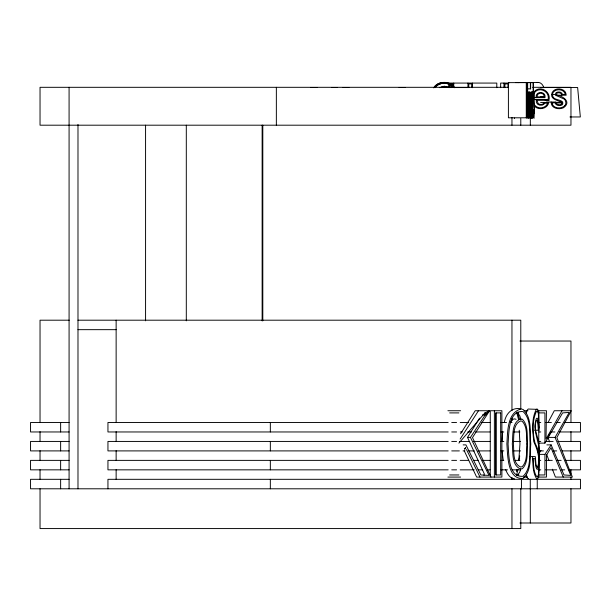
<?xml version="1.0" encoding="UTF-8"?>
<svg xmlns="http://www.w3.org/2000/svg" width="611" height="611" viewBox="0 0 611 611"><rect width="100%" height="100%" fill="white"/><g stroke="black" fill="none" stroke-linecap="round" stroke-linejoin="round"><path stroke-width="0.92" d="M527.224 82.63L526.965 106.612L526.705 82.63M527.102 117.793L527.385 90.107L527.385 117.793M502.021 441.371L502.624 431.862M544.027 102.434C543.378 104.962 539.742 104.962 538.1 103.45L537.061 100.334L548.907 100.311C551.351 91.841 540.376 84.853 534.297 91.566M532.593 101.166L531.998 106.986L532.296 118.366A10.608 0.428 90 0 0 532.548 116.48L532.616 115.005L532.922 117.793L532.433 91.742L531.982 98.99L532.234 100.089L532.41 96.897L532.593 101.166L530.715 101.166M484.386 474.037L467.514 437.4L470.455 437.4L485.21 414.922L485.562 412.807L484.928 412.899L458.907 443.12M518.823 460.266L519.953 443.976L519.235 430.22M517.975 469.271L516.516 475.411L518.899 474.961M564.847 105.634A4.155 2.803 90 0 0 565.862 102.365L564.877 99.356L555.651 95.301L555.598 93.414L556.254 92.62C558.278 91.421 561.815 91.795 562.456 94.422L565.29 94.422C564.495 89.206 556.56 88.305 553.49 91.978A4.078 2.91 -90 0 0 552.535 95.049C552.802 100.502 559.913 98.89 562.708 102.052L562.746 104.076L562.074 104.909C559.775 106.23 555.842 105.726 555.078 102.824L551.611 102.824M516.516 471.57L516.891 469.729M518.777 460.541L519.717 455.951M556.14 95.217L566.16 95.217A5.446 3.674 -90 0 0 564.915 91.513C561.792 87.778 554.429 87.969 552.161 92.544C549.289 99.356 557.896 100.273 561.998 102.365L561.509 104.328L559.577 104.802L556.758 104.122L555.796 102.022L546.44 102.022M526.224 413.448L527.117 410.317L528.156 409.026L537.749 409.37L538.696 414.541L538.91 430.236L534.526 430.19M520.725 468.897L519.839 471.929L517.28 475.725M504.319 422.453C505.87 412.921 513.209 405.673 523.291 409.599C532.288 418.138 529.722 432.71 530.783 443.976C529.722 455.241 532.288 469.813 523.291 478.352C507.138 480.07 507.756 454.607 506.878 443.976C507.741 432.283 506.901 413.158 520.725 409.026M544.516 103.228L544.149 104.03L542.217 105.13L539.788 105.184L538.016 104.473A4.399 3.338 89.8 0 1 536.427 102.083L536.13 99.517M548.373 436.567L550.068 433.237M460.159 439.065L478.489 410.737M548.204 422.239L554.276 410.737L571.224 410.737L556.842 437.583L572.37 477.076L555.437 477.076L552.382 469.217M546.86 444.877L551.122 444.877L563.991 474.961L570.766 475.411L555.078 437.4L569.223 412.402L562.624 412.899L544.928 443.12L539.46 443.12M561.99 410.737L546.035 439.065L546.455 410.737L537.863 410.737M464.795 449.268L465.765 447.664L464.391 448.917M540.949 450.422L538.551 454.378L544.928 454.378L551.122 444.877M482.507 414.922L485.21 414.922L489.556 410.737L475.205 410.737L460.587 433.764M467.514 437.4L479.589 418.138M484.928 412.899L489.556 410.737L472.494 437.583L490.977 477.076M510.628 421.857L512.965 419.291L514.561 418.886L516.066 419.299M534.075 93.437C538.215 85.769 550.228 91.222 548.082 99.517L533.411 99.517M433.749 87.778C437.064 81.973 445.648 80.851 450.918 84.524M435.131 87.648C439.156 81.775 449.429 81.645 453.53 87.533M433.894 87.778C438.194 80.675 450.422 80.515 454.699 87.724M528.614 478.573L527.767 478.558L526.629 475.633M564.854 105.642C561.425 109.316 552.581 108.682 552.046 102.824M485.21 414.922L489.556 410.737M435.796 86.464L437.4 85.044L441.493 83.424M439.63 87.656L444.06 86.273L448.107 87.373M439.981 87.656L444.579 86.273L448.787 87.373M537.107 409.026L536.359 409.347C531.211 419.039 532.716 431.068 533.77 441.654C537.413 449.528 540.147 457.937 537.901 466.758L537.321 467.308L536.618 466.621L536 464.559L535.289 456.585L529.691 456.585M441.593 87.61L444.281 87.037L446.58 87.304M536.947 82.584C540.345 81.653 543.118 84.7 543.805 87.778M515.401 82.584L538.184 82.432M442.326 83.363C446.175 82.783 450.521 84.119 452.667 87.533M544.126 96.874L537.1 96.889C536.588 92.009 544.645 91.933 544.126 96.874L540.666 96.874M508.948 83.073L500.653 83.073L500.653 87.694M453.339 83.89L449.581 83.89L449.581 86.8L452.4 86.8M508.367 87.312L40.036 87.312L40.036 125.194L570.964 125.194L570.964 87.312L532.716 87.312M310.487 87.533L316.926 87.533M331.666 87.533L337.463 87.533M343.084 87.533L348.881 87.533M399.128 87.533L405.429 87.533M452.064 87.564L448.688 87.564L448.688 83.073L496.796 83.073L496.796 87.694M468.668 87.564L453.752 87.564L453.752 83.073M540.804 87.533L577.639 87.533L580.335 116.961L569.933 116.961M527.545 88.862L530.638 88.862L530.638 82.63M551.901 94.491L555.376 94.491M534.381 97.653L544.989 97.653C546.333 90.833 534.992 90.795 536.198 97.653M545.233 100.311L548.907 100.311M555.399 102.365L561.998 102.365M540.575 102.434L548.709 102.434C547.731 108.888 538.306 110.736 534.312 105.97M555.559 102.954L562.173 102.954M544.042 103.228L547.662 103.228C545.936 108.277 538.322 109.506 534.984 105.413M532.303 109.468L534.182 109.468L534.006 113.501L533.785 109.491L533.51 110.522L534.006 118.366L534.472 109.827L533.983 91.742L533.556 101.296L534.182 109.468M527.82 117.793L530.638 117.793L530.638 92.314L530.371 117.793M69.211 320.195L40.036 320.195L40.036 422.117M77.987 320.195L520.786 320.195L520.786 408.782M77.987 329.665L116.136 329.665M519.915 341.037L570.964 341.037L570.964 422.064M447.901 410.737L460.625 410.737M524.101 410.737L527.98 410.737M449.65 412.899L458.907 412.899M538.551 412.899L544.928 412.899L544.928 443.12M69.081 422.491L30.55 422.491L30.55 431.962L69.081 431.962M448.176 422.491L107.948 422.491L107.948 431.962L448.176 431.962M451.728 422.491L456.577 422.491M460.198 422.491L468.729 422.491M481.697 422.491L490.03 422.491M501.02 422.491L506.55 422.491M510.208 422.491L512.033 422.491M539.009 422.491L540.773 422.491M545.592 422.491L551.374 422.491M556.682 422.491L560.249 422.491M564.579 422.491L580.45 422.491L580.45 431.962L559.348 431.962M451.728 431.962L456.577 431.962M460.312 431.962L462.183 431.962M467.766 431.962L471.478 431.962M475.358 431.962L490.03 431.962M501.02 431.962L503.815 431.962M513.859 431.962L519.846 431.962M539.009 431.962L540.773 431.962M550.488 431.962L554.918 431.962M555.078 437.4L547.952 437.4L549.602 441.852M69.081 441.432L30.55 441.432L30.55 450.903L69.081 450.903M448.176 441.432L107.948 441.432L107.948 450.903L448.176 450.903M451.728 441.432L456.577 441.432M459.38 441.432L469.676 441.432M473.464 441.432L490.03 441.432M501.02 441.432L503.815 441.432M512.942 441.432L520.618 441.432M539.009 441.432L540.773 441.432M545.188 441.432L553.146 441.432M557.797 441.432L580.45 441.432L580.45 450.903L562.036 450.903M463.161 444.877L465.926 444.877L480.842 474.961L488.983 475.411L470.455 437.4M451.728 450.903L459.38 450.903M463.046 450.903L464.94 450.903M468.69 450.903L474.411 450.903M477.985 450.903L490.03 450.903M501.02 450.903L503.815 450.903M513.263 450.903L520.618 450.903M538.329 450.903L543.423 450.903M553.146 450.903L556.682 450.903M69.081 460.373L30.55 460.373L30.55 469.844L69.081 469.844M448.176 460.373L107.948 460.373L107.948 469.844L448.176 469.844M451.728 460.373L456.577 460.373M460.198 460.373L468.729 460.373M473.342 460.373L478.199 460.373M482.629 460.373L490.03 460.373M501.02 460.373L503.815 460.373M515.149 460.373L519.801 460.373M539.009 460.373L540.773 460.373M545.592 460.373L552.26 460.373M556.682 460.373L561.142 460.373M565.419 460.373L580.45 460.373L580.45 469.844L568.749 469.844M451.728 469.844L456.577 469.844M460.198 469.844L474.266 469.844M477.985 469.844L482.774 469.844M487.265 469.844L490.03 469.844M501.02 469.844L507.466 469.844M512.033 469.844L520.618 469.844M539.009 469.844L540.773 469.844M545.592 469.844L556.682 469.844M561.142 469.844L564.724 469.844M449.65 474.961L458.907 474.961M538.551 474.961L544.928 474.961L544.928 454.378M447.901 477.076L460.625 477.076M523.528 477.076L527.278 477.076M537.863 477.076L546.455 477.076L546.455 455.233L550.977 447.664L563.273 477.076M69.081 479.314L30.55 479.314L30.55 488.792L580.45 488.792L580.45 479.314L107.948 479.314L107.948 488.792M519.915 523.001L570.964 523.001L570.964 488.792M538.91 430.236L538.337 430.19L537.68 420.811L537.077 420.147L536.42 420.658C532.731 429.037 538.681 436.796 538.864 445.014C538.512 456.157 540.025 467.621 537.901 478.573L536.511 478.558C532.525 472.097 533.067 463.902 532.586 456.585M443.777 87.037L445.251 87.213M516.761 82.432L518.433 82.645M483.645 474.961L484.279 475.075M514.561 478.925C509.757 478.512 507.329 473.64 505.648 469.714M518.594 412.899L517.517 412.402L519.587 419.421M517.28 412.127L519.839 415.9L520.954 419.673M514.355 118.236L514.431 118.366A10.608 0.428 90 0 0 514.515 118.16M479.994 477.076L466.491 449.536M464.284 450.865L476.641 477.076L501.891 477.076L501.891 410.737L490.259 410.737L490.259 476.129M546.608 454.363L548.984 460.48M516.685 412.524L518.624 419.681M561.784 95.217C561.73 92.788 558.637 92.261 556.85 93.178L556.461 95.011C562.846 96.064 571.843 101.724 563.571 107.719C558.943 110.011 550.824 108.376 551.16 102.022M503.22 460.381L502.181 451.781M526.827 117.793L526.545 90.107L526.545 117.793M570.964 431.595L570.964 441.127M570.964 450.658L570.964 460.19M570.964 469.722L570.964 473.54M570.964 477.351L570.964 479.253M538.772 410.737L538.772 477.076M537.245 479.314L537.245 488.792M533.082 82.63L533.334 95.125L533.38 82.63L508.405 82.63L508.405 117.793L527.652 117.793L527.652 82.63M530.371 82.63L530.371 88.862M530.325 118.565L530.325 125.194M530.272 479.314L530.325 523.001M530.088 117.793L529.745 91.742L529.401 96.057L529.149 92.314L529.149 117.793M529.821 117.793L529.645 96.897L529.424 117.793M526.445 410.737L526.445 413.517M526.445 474.228L526.445 477.076M526.277 82.63L526.277 117.793M521.443 479.314L521.443 488.792M520.786 118.565L520.786 125.194M520.786 488.792L520.786 528.568L40.036 528.568L40.036 488.792M511.957 117.618L511.957 125.194M511.957 320.195L511.957 410.684M511.957 418.306L511.957 420.208M511.957 477.359L511.957 479.261M511.957 488.792L511.957 528.568M508.054 87.518L508.054 83.89L504.495 83.89L504.495 87.518M504.869 83.89L504.869 87.617M503.968 83.073L503.968 87.694M496.163 412.899L496.163 474.961M494.375 410.737L494.375 477.076M472.479 83.073L472.479 87.694M471.677 87.617L471.677 83.89L468.774 83.89L468.774 87.518M467.957 83.073L467.957 87.533M452.873 83.89L452.873 86.075M276.355 87.312L276.355 125.194M270.337 422.491L270.337 431.962M270.337 441.432L270.337 450.903M270.337 460.373L270.337 469.844M270.337 479.314L270.337 488.792M262.806 125.194L262.806 320.828M262.134 125.194L262.134 320.828M186.302 125.194L186.302 320.828M145.571 125.194L145.571 320.828M116.136 320.195L116.136 422.117M116.136 431.641L116.136 441.165M116.136 450.689L116.136 460.213M116.136 469.737L116.136 479.261M77.987 124.499L77.987 488.792M69.081 87.312L69.081 488.792M60.634 422.491L60.634 431.962M60.634 441.432L60.634 450.903M60.634 460.373L60.634 469.844M60.634 479.314L60.634 488.792M40.036 431.641L40.036 441.165M40.036 450.689L40.036 460.213M40.036 469.737L40.036 479.261M530.867 102.098L531.356 118.366L531.837 109.155L531.562 108.032L531.371 112.875L531.364 97.042L531.555 101.052L531.822 99.853L531.364 91.742L530.867 102.098M538.91 457.624L538.543 473.968L537.863 476.496L536.634 476.519C533.258 471.302 533.693 464.574 533.136 458.609L534.915 458.609L535.847 466.651L536.557 468.729L537.306 469.424L537.97 468.713C538.879 460.335 539.773 450.987 535.121 443.494C532.532 433.268 531.891 421.101 536.427 411.424L537.657 411.417L538.367 413.624L538.856 428.212L537.711 418.772L537.054 418.123L536.275 418.779C531.631 431.992 541.636 444.151 538.91 457.624M528.935 104.985L528.408 118.366L527.873 104.695L528.408 91.742L528.935 104.985M532.593 106.902L532.38 113.615L532.593 105.558L532.593 106.902M528.171 101.709L528.408 112.875L528.408 97.233L528.171 101.709M526.842 443.976C526.155 451.407 527.805 460.809 522.222 466.667L520.725 467.033C512.408 463.566 514.202 451.376 513.362 443.976C514.21 436.582 512.369 424.347 520.725 420.918L522.206 421.292C527.759 427.165 526.17 436.529 526.842 443.976M527.568 443.976C526.819 452.064 528.607 462.359 522.413 468.652L520.725 469.065C511.399 465.536 513.148 452.079 512.293 443.976C513.148 435.872 511.392 422.4 520.725 418.886L522.413 419.299C528.607 425.592 526.819 435.88 527.568 443.976M530.157 443.976C529.172 454.569 531.524 468.202 523.138 476.267C507.993 477.855 508.932 453.858 508.047 443.976C508.955 434.093 508.016 410.065 523.123 411.593C531.585 419.635 529.149 433.367 530.157 443.976M500.669 412.899L495.681 412.899L495.681 474.961L500.669 474.961L500.669 412.899"/></g></svg>
